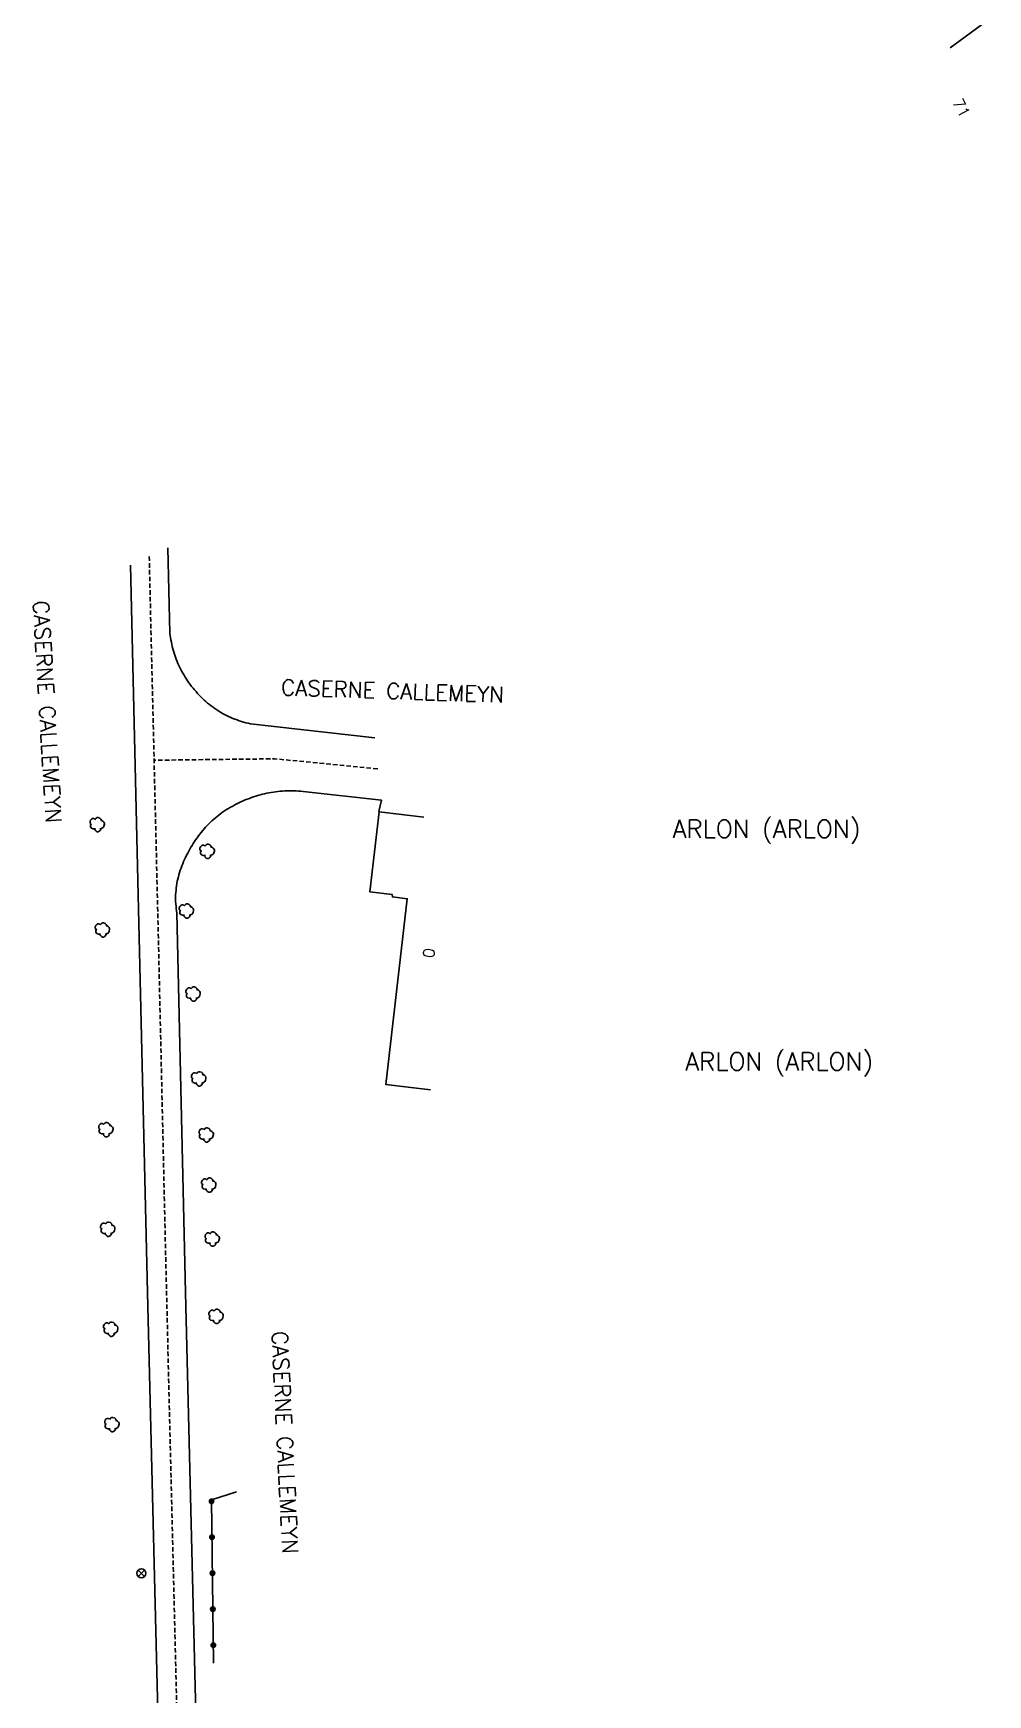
# Model space of a CAD drawing. Header units: millimetres. Extents: x 253999 to 255001, y 43000 to 44000.
# Drawn here: x 254893.7 to 255000, y 43167.5 to 43352.4 of the extents above; entities that cross this region are included whole.
import ezdxf
from ezdxf.enums import TextEntityAlignment as Align

# ---------------------------------------------------------------- set-up
doc = ezdxf.new("R2010")
doc.units = ezdxf.units.MM
doc.linetypes.add('DASHED', pattern=[0.75, 0.5, -0.25])
doc.layers.get('0').update_dxf_attribs({"linetype": 'CONTINUOUS'})
for name, color, linetype in [('W0001', 6, 'DASHED'), ('W0008', 7, 'CONTINUOUS'), ('W0100', 7, 'CONTINUOUS'), ('W0300', 7, 'CONTINUOUS'), ('W0322', 7, 'CONTINUOUS'), ('W0469', 7, 'CONTINUOUS'), ('W0980', 7, 'CONTINUOUS'), ('W0989', 7, 'CONTINUOUS'), ('W0991', 7, 'CONTINUOUS')]:
    doc.layers.add(name, color=color, linetype=linetype)
doc.styles.get("Standard").update_dxf_attribs({"font": 'romans.shx', "width": 0.85})

# ---------------------------------------------------------------- blocks, each defined once
blk = doc.blocks.new('T300')
for p, q in [((-0.8, 0.51), (-0.86, 0.34)), ((-0.86, 0.34), (-0.86, 0.17)), ((-0.86, 0.17), (-0.74, 0.06)), ((-0.69, 0.63), (-0.8, 0.51)), ((-0.8, -0.06), (-0.74, 0.06)), ((-0.74, 0.06), (-0.69, 0.11)), ((-0.57, 0.69), (-0.69, 0.63)), ((-0.46, 0.69), (-0.57, 0.69)), ((-0.29, 0.63), (-0.46, 0.69)), ((-0.29, 0.63), (-0.17, 0.74)), ((-0.23, 0.57), (-0.29, 0.63)), ((-0.17, 0.74), (-0.06, 0.8)), ((-0.06, 0.8), (0.06, 0.8)), ((0.06, 0.8), (0.23, 0.74)), ((0.23, 0.74), (0.34, 0.63)), ((0.34, 0.63), (0.4, 0.51)), ((0.46, 0.46), (0.34, 0.46)), ((0.4, 0.51), (0.4, 0.46)), ((0.57, 0.4), (0.46, 0.46)), ((0.57, 0.4), (0.69, 0.29)), ((0.69, 0.29), (0.74, 0.17)), ((0.74, 0.06), (0.69, -0.17)), ((0.74, 0.17), (0.74, 0.06)), ((-0.8, -0.17), (-0.8, -0.06)), ((-0.8, -0.23), (-0.8, -0.17)), ((-0.74, -0.34), (-0.8, -0.23)), ((-0.69, -0.4), (-0.74, -0.34)), ((-0.51, -0.46), (-0.69, -0.4)), ((-0.4, -0.46), (-0.51, -0.46)), ((-0.4, -0.46), (-0.34, -0.46)), ((-0.34, -0.46), (-0.34, -0.4)), ((-0.34, -0.51), (-0.34, -0.46)), ((-0.29, -0.63), (-0.34, -0.51)), ((-0.17, -0.74), (-0.29, -0.63)), ((-0.06, -0.8), (-0.17, -0.74)), ((0.06, -0.8), (-0.06, -0.8)), ((0.17, -0.74), (0.06, -0.8)), ((0.23, -0.69), (0.17, -0.74)), ((0.29, -0.46), (0.23, -0.46)), ((0.29, -0.63), (0.23, -0.69)), ((0.46, -0.4), (0.29, -0.46)), ((0.34, -0.51), (0.29, -0.63)), ((0.34, -0.51), (0.34, -0.46)), ((0.57, -0.34), (0.46, -0.4)), ((0.63, -0.29), (0.57, -0.34)), ((0.69, -0.17), (0.63, -0.29))]:
    blk.add_line(p, q)
blk = doc.blocks.new('t322o')
at = {"color": 0, "linetype": 'Continuous'}
for radius in [0.25, 0.15]:
    blk.add_circle((0, 0), radius, dxfattribs=at)
blk = doc.blocks.new('T469')
at = {"color": 0, "linetype": 'Continuous', "flags": 128}
for points in [[(-0.35, 0.35), (0.35, -0.35)], [(-0.35, -0.35), (0.35, 0.35)]]:
    blk.add_lwpolyline(points, dxfattribs=at)
at = {"color": 0, "linetype": 'Continuous'}
blk.add_circle((0, 0), 0.5, dxfattribs=at)

msp = doc.modelspace()

# ---------------------------------------------------------------- linework, layer by layer
at = {"layer": 'W0001', "flags": 128}
for points in [[(254906.65, 43294.13), (254906.84, 43285.97), (254907.63, 43253.24), (254908.47, 43216.57), (254909.28, 43183.53), (254909.88, 43159.22), (254910.07, 43149.02), (254909.75, 43141.67), (254909.5, 43138.77), (254908.63, 43135.91), (254907.26, 43133.49), (254901.31, 43124.65)], [(254932.08, 43270.49), (254920.64, 43271.62), (254907.19, 43271.46)]]:
    msp.add_lwpolyline(points, dxfattribs=at)
at = {"layer": 'W0008', "flags": 128}
for points in [[(254931.76, 43273.95), (254917.92, 43275.51), (254917.66, 43275.57), (254917.41, 43275.63), (254917.16, 43275.7), (254916.91, 43275.77), (254916.67, 43275.85), (254916.42, 43275.94), (254916.19, 43276.02), (254915.95, 43276.12), (254915.72, 43276.22), (254915.49, 43276.32), (254915.26, 43276.43), (254915.03, 43276.55), (254914.81, 43276.67), (254914.59, 43276.79), (254914.38, 43276.93), (254914.17, 43277.06), (254913.96, 43277.2), (254913.75, 43277.35), (254913.55, 43277.5), (254913.35, 43277.66), (254913.15, 43277.82), (254912.96, 43277.98), (254912.76, 43278.16), (254912.58, 43278.33), (254912.39, 43278.52), (254912.21, 43278.7), (254912.03, 43278.9), (254911.86, 43279.09), (254911.69, 43279.28), (254911.53, 43279.48), (254911.37, 43279.68), (254911.22, 43279.88), (254911.07, 43280.08), (254910.92, 43280.29), (254910.79, 43280.49), (254910.65, 43280.7), (254910.52, 43280.91), (254910.4, 43281.13), (254910.28, 43281.34), (254910.17, 43281.56), (254910.06, 43281.78), (254909.95, 43282.01), (254909.85, 43282.23), (254909.75, 43282.46), (254909.66, 43282.69), (254909.58, 43282.92), (254909.5, 43283.15), (254909.42, 43283.39), (254909.35, 43283.62), (254909.28, 43283.86), (254909.22, 43284.11), (254909.16, 43284.35), (254909.11, 43284.6), (254909.06, 43284.85), (254909.02, 43285.1), (254908.98, 43285.35), (254908.95, 43285.61), (254908.72, 43295.11)], [(254907.75, 43159.52), (254906.49, 43210.66), (254905.47, 43254.9), (254904.57, 43293.16)], [(254932.22, 43265.77), (254932.49, 43267.03), (254923.8, 43267.99), (254923.54, 43268.01), (254923.28, 43268.03), (254923.02, 43268.04), (254922.76, 43268.05), (254922.5, 43268.06), (254922.24, 43268.05), (254921.98, 43268.05), (254921.73, 43268.04), (254921.48, 43268.02), (254921.22, 43268), (254920.97, 43267.98), (254920.72, 43267.95), (254920.47, 43267.91), (254920.22, 43267.87), (254919.97, 43267.83), (254919.73, 43267.78), (254919.48, 43267.73), (254919.24, 43267.67), (254919, 43267.61), (254918.75, 43267.54), (254918.51, 43267.47), (254918.27, 43267.39), (254918.03, 43267.31), (254917.8, 43267.22), (254917.56, 43267.13), (254917.33, 43267.04), (254917.09, 43266.94), (254916.86, 43266.83), (254916.63, 43266.72), (254916.4, 43266.6), (254916.17, 43266.48), (254915.94, 43266.36), (254915.71, 43266.23), (254915.49, 43266.1), (254915.26, 43265.96), (254915.04, 43265.82), (254914.82, 43265.67), (254914.61, 43265.52), (254914.41, 43265.36), (254914.2, 43265.21), (254914.01, 43265.05), (254913.81, 43264.88), (254913.63, 43264.71), (254913.44, 43264.54), (254913.26, 43264.36), (254913.09, 43264.18), (254912.91, 43264), (254912.75, 43263.81), (254912.58, 43263.62), (254912.43, 43263.43), (254912.27, 43263.23), (254912.12, 43263.03), (254911.97, 43262.83), (254911.83, 43262.63), (254911.69, 43262.42), (254911.55, 43262.21), (254911.42, 43261.99), (254911.29, 43261.77), (254911.17, 43261.55), (254911.04, 43261.33), (254910.93, 43261.11), (254910.81, 43260.88), (254910.7, 43260.65), (254910.59, 43260.41), (254910.48, 43260.18), (254910.38, 43259.94), (254910.28, 43259.7), (254910.19, 43259.46), (254910.1, 43259.21), (254910.02, 43258.97), (254909.95, 43258.72), (254909.89, 43258.48), (254909.83, 43258.23), (254909.77, 43257.99), (254909.73, 43257.74), (254909.69, 43257.49), (254909.65, 43257.24), (254909.63, 43256.99), (254909.61, 43256.74), (254909.59, 43256.49), (254909.59, 43256.24), (254909.59, 43255.98), (254909.59, 43255.73), (254909.61, 43255.48), (254909.63, 43255.22), (254909.65, 43254.96), (254909.68, 43254.71), (254909.72, 43254.45), (254910.69, 43212.22), (254912, 43159.35)]]:
    msp.add_lwpolyline(points, dxfattribs=at)
at = {"layer": 'W0100', "flags": 128}
for points in [[(254995.82, 43350.74), (254999.84, 43353.71), (255000, 43353.5)], [(254937.2, 43265.12), (254932.23, 43265.7), (254931.2, 43256.82), (254933.7, 43256.51), (254933.73, 43256.26), (254935.37, 43256.04), (254932.99, 43235.37), (254937.96, 43234.8)]]:
    msp.add_lwpolyline(points, dxfattribs=at)
at = {"layer": 'W0322', "flags": 128}
msp.add_lwpolyline([(254913.8, 43171), (254913.59, 43189.15), (254916.36, 43190.06)], dxfattribs=at)

# ---------------------------------------------------------------- block references
at = {"layer": 'W0300'}
for p in [(254900.92, 43264.29), (254913.16, 43261.32), (254910.85, 43254.68), (254901.5, 43252.57), (254911.59, 43245.44), (254912.22, 43236), (254901.88, 43230.35), (254913.05, 43229.76), (254913.34, 43224.18), (254902.09, 43219.27), (254913.72, 43218.18), (254902.43, 43208.15), (254914.15, 43209.57), (254902.55, 43197.53)]:
    msp.add_blockref('T300', p, dxfattribs=at)
at = {"layer": 'W0322', "rotation": 90.6571990922416}
for p in [(254913.59, 43189), (254913.64, 43185), (254913.69, 43181), (254913.73, 43177), (254913.78, 43173)]:
    msp.add_blockref('t322o', p, dxfattribs=at)
at = {"layer": 'W0469'}
msp.add_blockref('T469', (254905.78, 43180.99), dxfattribs=at)

# ---------------------------------------------------------------- texts
at = {"layer": 'W0980'}
for p in [(254975.38, 43263.68), (254976.79, 43237.8)]:
    msp.add_text('ARLON (ARLON)', height=2, dxfattribs=at).set_placement(p, align=Align.MIDDLE)
at = {"layer": 'W0989'}
for rotation, p in [(273.3777, (254895.3, 43276.85)), (358.092, (254933.74, 43279.16)), (272.7709, (254921.76, 43195.55))]:
    msp.add_text('CASERNE CALLEMEYN', height=1.75, rotation=rotation, dxfattribs=at).set_placement(p, align=Align.MIDDLE)
at = {"layer": 'W0991'}
for s, rotation, p in [('71', 298.0387, (254997.06, 43344.04)), ('0', 84.6013, (254937.78, 43250.01))]:
    msp.add_text(s, height=1.25, rotation=rotation, dxfattribs=at).set_placement(p, align=Align.MIDDLE)

doc.saveas('drawing.dxf')
